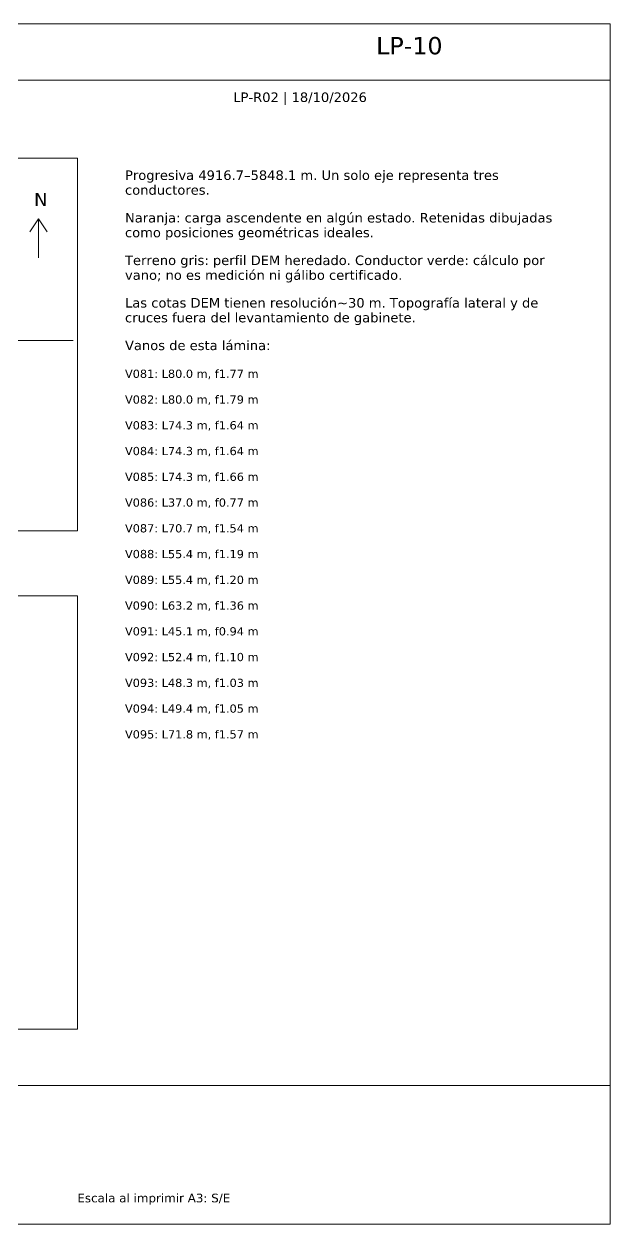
# Paper-space layout 'LP-10' of a CAD drawing. Header units: metres, sheet in millimetres. Extents: x 10 to 410, y 10 to 287.
# Drawn here: x 274.7 to 410, y 10 to 287 of the extents above; entities that cross this region are included whole.
import ezdxf

# ---------------------------------------------------------------- set-up
doc = ezdxf.new("R2010")
doc.units = ezdxf.units.M
for name, color, linetype, lineweight, true_color in [('GRILLA', 7, 'Continuous', 13, 0xd2dce3), ('MARCO', 7, 'Continuous', 13, 0x163b55), ('TEXTO', 7, 'Continuous', 13, 0x163b55)]:
    doc.layers.add(name, color=color, linetype=linetype, lineweight=lineweight, true_color=true_color)
doc.styles.add('LP-TEXTO', font='DejaVuSans.ttf')

psp = doc.layouts.new('LP-10')

# ---------------------------------------------------------------- linework, layer by layer
at = {"layer": 'GRILLA'}
for points in [[(15, 170), (287, 170), (287, 256), (15, 256)], [(15, 55), (287, 55), (287, 155), (15, 155)]]:
    psp.add_lwpolyline(points, close=True, dxfattribs=at)
psp.add_lwpolyline([(16, 213.94), (286, 213.94)], dxfattribs=at)
at = {"layer": 'MARCO'}
psp.add_lwpolyline([(10, 10), (410, 10), (410, 287), (10, 287)], close=True, dxfattribs=at)
for points in [[(10, 274), (410, 274)], [(10, 42), (410, 42)]]:
    psp.add_lwpolyline(points, dxfattribs=at)
at = {"layer": 'TEXTO'}
for points in [[(276, 239), (278, 242), (280, 239)], [(278, 233), (278, 242)]]:
    psp.add_lwpolyline(points, dxfattribs=at)

# ---------------------------------------------------------------- texts
at = {"layer": 'TEXTO', "style": 'LP-TEXTO'}
for s, height, p in [('LP-10', 4, (356, 280)), ('LP-R02 | 18/10/2026', 2.2, (323, 269)), ('Progresiva 4916.7–5848.1 m. Un solo eje representa tres', 2.2, (298, 251)), ('conductores.', 2.2, (298, 247.59)), ('N', 3, (277, 245)), ('Naranja: carga ascendente en algún estado. Retenidas dibujadas', 2.2, (298, 241.18)), ('como posiciones geométricas ideales.', 2.2, (298, 237.77)), ('Terreno gris: perfil DEM heredado. Conductor verde: cálculo por', 2.2, (298, 231.36)), ('vano; no es medición ni gálibo certificado.', 2.2, (298, 227.95)), ('Las cotas DEM tienen resolución~30 m. Topografía lateral y de', 2.2, (298, 221.54)), ('cruces fuera del levantamiento de gabinete.', 2.2, (298, 218.13)), ('Vanos de esta lámina:', 2.2, (298, 211.72)), ('V081: L80.0 m, f1.77 m', 1.9, (298, 205.31)), ('V082: L80.0 m, f1.79 m', 1.9, (298, 199.37)), ('V083: L74.3 m, f1.64 m', 1.9, (298, 193.42)), ('V084: L74.3 m, f1.64 m', 1.9, (298, 187.48)), ('V085: L74.3 m, f1.66 m', 1.9, (298, 181.53)), ('V086: L37.0 m, f0.77 m', 1.9, (298, 175.59)), ('V087: L70.7 m, f1.54 m', 1.9, (298, 169.64)), ('V088: L55.4 m, f1.19 m', 1.9, (298, 163.7)), ('V089: L55.4 m, f1.20 m', 1.9, (298, 157.75)), ('V090: L63.2 m, f1.36 m', 1.9, (298, 151.81)), ('V091: L45.1 m, f0.94 m', 1.9, (298, 145.86)), ('V092: L52.4 m, f1.10 m', 1.9, (298, 139.92)), ('V093: L48.3 m, f1.03 m', 1.9, (298, 133.97)), ('V094: L49.4 m, f1.05 m', 1.9, (298, 128.03)), ('V095: L71.8 m, f1.57 m', 1.9, (298, 122.08)), ('Escala al imprimir A3: S/E', 2, (287, 15))]:
    psp.add_text(s, height=height, dxfattribs=at).set_placement(p)

doc.saveas('drawing.dxf')
